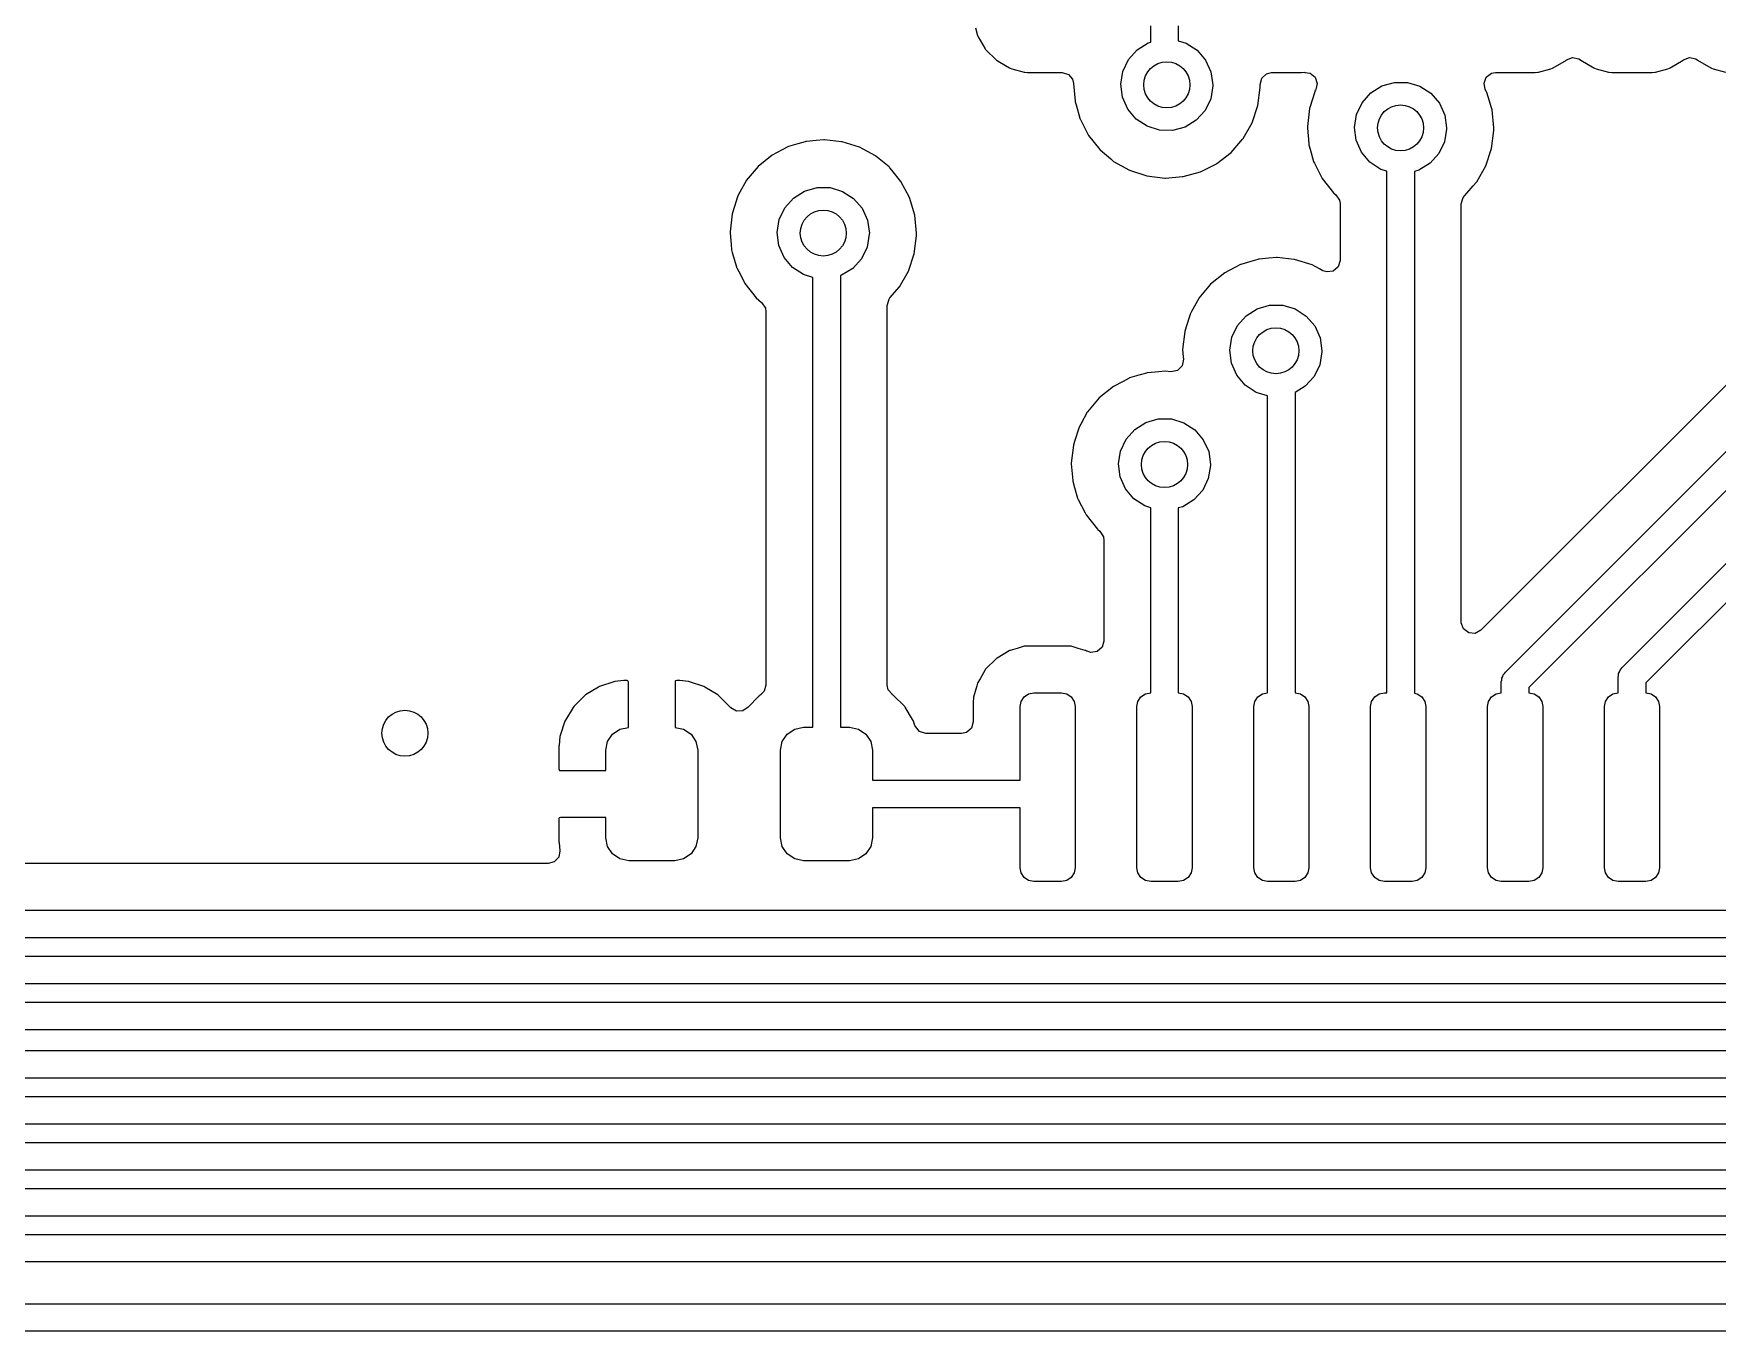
# Model space of a CAD drawing. Extents: x 14 to 417, y -165 to -100.
# Drawn here: x 185.2 to 203.49, y -162.71 to -148.61 of the extents above; entities that cross this region are included whole.
import ezdxf

# ---------------------------------------------------------------- set-up
doc = ezdxf.new("R2010")
doc.units = 0
doc.layers.add('BLACK', color=7, linetype='CONTINUOUS')

msp = doc.modelspace()

# ---------------------------------------------------------------- linework, layer by layer
at = {"layer": 'BLACK', "linetype": 'CONTINUOUS'}
for p, q in [((195.429, -148.543), (195.454, -148.627)), ((197.335, -148.698), (197.335, -148.521)), ((197.635, -148.521), (197.635, -148.684)), ((195.454, -148.627), (195.456, -148.635)), ((195.456, -148.635), (195.46, -148.641)), ((195.46, -148.641), (195.537, -148.771)), ((197.186, -148.782), (197.306, -148.706)), ((197.306, -148.706), (197.335, -148.698)), ((197.635, -148.684), (197.72, -148.709)), ((197.72, -148.709), (197.839, -148.786)), ((195.537, -148.771), (195.537, -148.771)), ((195.537, -148.771), (195.541, -148.778)), ((195.541, -148.778), (195.658, -148.895)), ((195.658, -148.895), (195.665, -148.899)), ((195.665, -148.899), (195.665, -148.899)), ((195.665, -148.899), (195.695, -148.917)), ((195.695, -148.917), (195.801, -148.98)), ((197.032, -149.017), (197.092, -148.888)), ((197.092, -148.888), (197.186, -148.782)), ((197.839, -148.786), (197.932, -148.894)), ((197.932, -148.894), (197.99, -149.023)), ((201.709, -148.98), (201.852, -148.895)), ((201.852, -148.895), (201.854, -148.893)), ((201.854, -148.893), (201.919, -148.867)), ((201.919, -148.867), (201.988, -148.881)), ((201.988, -148.881), (202.004, -148.892)), ((202.004, -148.892), (202.008, -148.895)), ((202.008, -148.895), (202.151, -148.98)), ((202.979, -148.98), (203.122, -148.895)), ((203.122, -148.895), (203.124, -148.893)), ((203.124, -148.893), (203.189, -148.867)), ((203.189, -148.867), (203.258, -148.881)), ((203.258, -148.881), (203.274, -148.892)), ((203.274, -148.892), (203.278, -148.895)), ((203.278, -148.895), (203.421, -148.98)), ((195.801, -148.98), (195.809, -148.982)), ((195.809, -148.982), (195.809, -148.982)), ((195.809, -148.982), (195.827, -148.988)), ((195.827, -148.988), (195.961, -149.027)), ((195.961, -149.027), (195.968, -149.027)), ((195.968, -149.027), (195.968, -149.027)), ((195.968, -149.027), (195.996, -149.029)), ((195.996, -149.029), (195.996, -149.029)), ((195.996, -149.029), (195.998, -149.029)), ((195.998, -149.029), (196.372, -149.029)), ((196.372, -149.029), (196.44, -149.05)), ((196.44, -149.05), (196.486, -149.103)), ((196.486, -149.103), (196.496, -149.149)), ((197.01, -149.157), (197.032, -149.017)), ((197.99, -149.023), (198.01, -149.163)), ((198.524, -149.161), (198.541, -149.092)), ((198.541, -149.092), (198.592, -149.043)), ((198.592, -149.043), (198.649, -149.029)), ((198.649, -149.029), (198.972, -149.029)), ((198.972, -149.029), (198.974, -149.029)), ((198.974, -149.029), (199.009, -149.027)), ((198.974, -149.029), (198.974, -149.029)), ((199.009, -149.027), (199.009, -149.029)), ((199.009, -149.029), (199.067, -149.036)), ((199.067, -149.036), (199.123, -149.08)), ((199.123, -149.08), (199.145, -149.147)), ((200.957, -149.145), (200.982, -149.079)), ((200.982, -149.079), (201.04, -149.037)), ((201.04, -149.037), (201.082, -149.029)), ((201.082, -149.029), (201.512, -149.029)), ((201.512, -149.029), (201.514, -149.029)), ((201.514, -149.029), (201.542, -149.027)), ((201.514, -149.029), (201.514, -149.029)), ((201.542, -149.027), (201.542, -149.027)), ((201.542, -149.027), (201.549, -149.027)), ((201.549, -149.027), (201.683, -148.988)), ((201.683, -148.988), (201.701, -148.982)), ((201.701, -148.982), (201.709, -148.98)), ((201.701, -148.982), (201.701, -148.982)), ((202.151, -148.98), (202.159, -148.982)), ((202.159, -148.982), (202.159, -148.982)), ((202.159, -148.982), (202.177, -148.988)), ((202.177, -148.988), (202.311, -149.027)), ((202.311, -149.027), (202.318, -149.027)), ((202.318, -149.027), (202.318, -149.027)), ((202.318, -149.027), (202.346, -149.029)), ((202.346, -149.029), (202.346, -149.029)), ((202.346, -149.029), (202.348, -149.029)), ((202.348, -149.029), (202.782, -149.029)), ((202.782, -149.029), (202.784, -149.029)), ((202.784, -149.029), (202.812, -149.027)), ((202.784, -149.029), (202.784, -149.029)), ((202.812, -149.027), (202.812, -149.027)), ((202.812, -149.027), (202.819, -149.027)), ((202.819, -149.027), (202.953, -148.988)), ((202.953, -148.988), (202.971, -148.982)), ((202.971, -148.982), (202.979, -148.98)), ((202.971, -148.982), (202.971, -148.982)), ((203.421, -148.98), (203.429, -148.982)), ((203.429, -148.982), (203.429, -148.982)), ((203.429, -148.982), (203.447, -148.988)), ((203.447, -148.988), (203.581, -149.027)), ((196.496, -149.149), (196.497, -149.149)), ((196.497, -149.149), (196.513, -149.34)), ((197.029, -149.297), (197.01, -149.157)), ((197.086, -149.427), (197.029, -149.297)), ((198.01, -149.175), (197.987, -149.315)), ((198.01, -149.163), (198.01, -149.175)), ((198.499, -149.387), (198.523, -149.191)), ((198.523, -149.191), (198.524, -149.163)), ((198.524, -149.163), (198.524, -149.161)), ((199.117, -149.238), (199.063, -149.409)), ((199.119, -149.232), (199.117, -149.238)), ((199.117, -149.238), (199.117, -149.238)), ((199.125, -149.22), (199.119, -149.232)), ((199.13, -149.213), (199.125, -149.22)), ((199.145, -149.147), (199.13, -149.213)), ((199.632, -149.357), (199.726, -149.251)), ((199.726, -149.251), (199.846, -149.175)), ((199.846, -149.175), (199.983, -149.136)), ((199.983, -149.136), (200.124, -149.137)), ((200.124, -149.137), (200.26, -149.178)), ((200.26, -149.178), (200.379, -149.255)), ((200.379, -149.255), (200.472, -149.362)), ((200.971, -149.215), (200.957, -149.145)), ((200.984, -149.24), (200.971, -149.215)), ((200.987, -149.245), (200.984, -149.24)), ((200.984, -149.24), (200.984, -149.24)), ((201.016, -149.34), (200.987, -149.245)), ((196.513, -149.34), (196.514, -149.346)), ((196.514, -149.346), (196.524, -149.381)), ((196.524, -149.381), (196.565, -149.526)), ((197.177, -149.536), (197.086, -149.427)), ((197.925, -149.442), (197.83, -149.548)), ((197.987, -149.315), (197.925, -149.442)), ((198.436, -149.575), (198.499, -149.387)), ((199.059, -149.421), (199.037, -149.617)), ((199.063, -149.409), (199.059, -149.421)), ((199.55, -149.625), (199.572, -149.485)), ((199.572, -149.485), (199.632, -149.357)), ((200.472, -149.362), (200.53, -149.491)), ((201.035, -149.403), (201.016, -149.34)), ((201.044, -149.435), (201.035, -149.403)), ((201.064, -149.631), (201.044, -149.435)), ((196.565, -149.526), (196.568, -149.536)), ((196.568, -149.536), (196.571, -149.541)), ((196.571, -149.541), (196.634, -149.663)), ((196.634, -149.663), (196.659, -149.712)), ((197.295, -149.614), (197.177, -149.536)), ((197.43, -149.656), (197.295, -149.614)), ((197.572, -149.659), (197.43, -149.656)), ((197.709, -149.622), (197.572, -149.659)), ((197.83, -149.548), (197.709, -149.622)), ((198.338, -149.747), (198.436, -149.575)), ((199.037, -149.617), (199.039, -149.635)), ((199.039, -149.635), (199.053, -149.802)), ((199.569, -149.766), (199.55, -149.625)), ((200.55, -149.644), (200.527, -149.783)), ((200.53, -149.491), (200.55, -149.631)), ((200.55, -149.631), (200.55, -149.644)), ((201.039, -149.856), (201.063, -149.66)), ((201.063, -149.66), (201.064, -149.631)), ((193.392, -149.838), (193.328, -149.871)), ((193.397, -149.835), (193.392, -149.838)), ((193.392, -149.838), (193.392, -149.838)), ((193.499, -149.805), (193.397, -149.835)), ((193.581, -149.781), (193.499, -149.805)), ((193.587, -149.779), (193.581, -149.781)), ((193.581, -149.781), (193.581, -149.781)), ((193.593, -149.778), (193.587, -149.779)), ((193.701, -149.769), (193.593, -149.778)), ((193.593, -149.778), (193.593, -149.778)), ((193.784, -149.761), (193.701, -149.769)), ((193.79, -149.762), (193.784, -149.761)), ((193.974, -149.781), (193.79, -149.762)), ((193.79, -149.762), (193.79, -149.762)), ((193.98, -149.782), (193.974, -149.781)), ((193.974, -149.781), (193.974, -149.781)), ((194.169, -149.84), (193.98, -149.782)), ((194.343, -149.934), (194.169, -149.84)), ((196.659, -149.712), (196.781, -149.867)), ((198.209, -149.897), (198.315, -149.774)), ((198.315, -149.774), (198.334, -149.752)), ((198.334, -149.752), (198.338, -149.747)), ((198.334, -149.752), (198.334, -149.752)), ((199.053, -149.802), (199.054, -149.814)), ((199.054, -149.814), (199.067, -149.861)), ((199.626, -149.896), (199.569, -149.766)), ((200.527, -149.783), (200.465, -149.911)), ((193.222, -149.926), (193.068, -150.05)), ((193.328, -149.871), (193.222, -149.926)), ((194.348, -149.938), (194.343, -149.934)), ((194.491, -150.056), (194.348, -149.938)), ((194.348, -149.938), (194.348, -149.938)), ((196.781, -149.867), (196.786, -149.871)), ((196.786, -149.871), (196.786, -149.871)), ((196.786, -149.871), (196.902, -149.969)), ((196.902, -149.969), (196.932, -149.995)), ((196.932, -149.995), (197.105, -150.092)), ((197.882, -150.105), (198.048, -150.021)), ((198.048, -150.021), (198.053, -150.019)), ((198.048, -150.021), (198.048, -150.021)), ((198.053, -150.019), (198.209, -149.897)), ((199.067, -149.861), (199.105, -149.995)), ((199.105, -149.995), (199.108, -150.004)), ((199.108, -150.004), (199.113, -150.015)), ((199.113, -150.015), (199.188, -150.16)), ((199.717, -150.004), (199.626, -149.896)), ((199.835, -150.083), (199.717, -150.004)), ((200.37, -150.016), (200.249, -150.09)), ((200.465, -149.911), (200.37, -150.016)), ((200.976, -150.044), (201.039, -149.856)), ((192.937, -150.207), (192.87, -150.331)), ((192.94, -150.202), (192.937, -150.207)), ((192.937, -150.207), (192.937, -150.207)), ((193.068, -150.05), (192.94, -150.202)), ((194.496, -150.06), (194.491, -150.056)), ((194.5, -150.065), (194.496, -150.06)), ((194.521, -150.092), (194.5, -150.065)), ((194.5, -150.065), (194.5, -150.065)), ((194.621, -150.214), (194.521, -150.092)), ((194.714, -150.388), (194.621, -150.214)), ((197.105, -150.092), (197.293, -150.153)), ((197.293, -150.153), (197.489, -150.176)), ((197.489, -150.176), (197.495, -150.176)), ((197.495, -150.176), (197.68, -150.161)), ((197.495, -150.176), (197.495, -150.176)), ((197.68, -150.161), (197.68, -150.161)), ((197.68, -150.161), (197.686, -150.161)), ((197.686, -150.161), (197.877, -150.108)), ((197.877, -150.108), (197.882, -150.105)), ((197.882, -150.105), (197.882, -150.105)), ((199.188, -150.16), (199.199, -150.18)), ((199.199, -150.18), (199.321, -150.335)), ((199.9, -150.103), (199.835, -150.083)), ((199.9, -155.771), (199.9, -150.103)), ((200.249, -150.09), (200.2, -150.104)), ((200.2, -150.104), (200.2, -155.776)), ((200.874, -150.22), (200.878, -150.216)), ((200.878, -150.216), (200.976, -150.044)), ((192.843, -150.381), (192.792, -150.542)), ((192.845, -150.375), (192.843, -150.381)), ((192.843, -150.381), (192.843, -150.381)), ((192.87, -150.331), (192.845, -150.375)), ((193.359, -150.5), (193.453, -150.394)), ((193.453, -150.394), (193.572, -150.318)), ((193.572, -150.318), (193.709, -150.279)), ((193.709, -150.279), (193.851, -150.28)), ((193.851, -150.28), (193.986, -150.321)), ((193.986, -150.321), (194.105, -150.398)), ((194.105, -150.398), (194.198, -150.505)), ((194.771, -150.578), (194.714, -150.388)), ((199.321, -150.335), (199.326, -150.339)), ((199.326, -150.339), (199.326, -150.339)), ((199.326, -150.339), (199.348, -150.358)), ((199.348, -150.358), (199.386, -150.417)), ((200.709, -150.457), (200.729, -150.389)), ((200.729, -150.389), (200.747, -150.367)), ((200.747, -150.367), (200.749, -150.365)), ((200.749, -150.365), (200.839, -150.261)), ((200.839, -150.261), (200.874, -150.22)), ((200.874, -150.22), (200.874, -150.22)), ((192.785, -150.564), (192.763, -150.76)), ((192.792, -150.542), (192.785, -150.564)), ((193.298, -150.628), (193.359, -150.5)), ((194.198, -150.505), (194.257, -150.634)), ((194.79, -150.774), (194.771, -150.578)), ((199.386, -150.417), (199.392, -150.454)), ((199.392, -150.454), (199.392, -151.072)), ((200.709, -155.002), (200.709, -150.457)), ((192.763, -150.76), (192.764, -150.771)), ((193.277, -150.768), (193.298, -150.628)), ((194.257, -150.634), (194.277, -150.774)), ((192.764, -150.771), (192.775, -150.897)), ((192.775, -150.897), (192.78, -150.957)), ((193.295, -150.909), (193.277, -150.768)), ((193.352, -151.039), (193.295, -150.909)), ((194.253, -150.926), (194.191, -151.054)), ((194.276, -150.787), (194.253, -150.926)), ((194.277, -150.774), (194.276, -150.787)), ((194.765, -150.999), (194.79, -150.803)), ((194.79, -150.803), (194.79, -150.774)), ((192.78, -150.957), (192.788, -150.985)), ((192.788, -150.985), (192.832, -151.14)), ((193.443, -151.147), (193.352, -151.039)), ((194.191, -151.054), (194.096, -151.159)), ((194.702, -151.187), (194.765, -150.999)), ((198.31, -151.117), (198.241, -151.153)), ((198.316, -151.114), (198.31, -151.117)), ((198.31, -151.117), (198.31, -151.117)), ((198.424, -151.082), (198.316, -151.114)), ((198.5, -151.06), (198.424, -151.082)), ((198.505, -151.058), (198.5, -151.06)), ((198.5, -151.06), (198.5, -151.06)), ((198.512, -151.057), (198.505, -151.058)), ((198.62, -151.047), (198.512, -151.057)), ((198.512, -151.057), (198.512, -151.057)), ((198.702, -151.04), (198.62, -151.047)), ((198.709, -151.041), (198.702, -151.04)), ((198.893, -151.06), (198.709, -151.041)), ((198.709, -151.041), (198.709, -151.041)), ((198.899, -151.061), (198.893, -151.06)), ((198.893, -151.06), (198.893, -151.06)), ((199.088, -151.119), (198.899, -151.061)), ((199.168, -151.162), (199.088, -151.119)), ((199.392, -151.072), (199.372, -151.14)), ((192.832, -151.14), (192.834, -151.147)), ((192.834, -151.147), (192.837, -151.153)), ((192.837, -151.153), (192.879, -151.233)), ((192.879, -151.233), (192.925, -151.323)), ((193.561, -151.226), (193.443, -151.147)), ((193.662, -151.257), (193.561, -151.226)), ((193.662, -156.145), (193.662, -151.257)), ((193.975, -151.233), (193.962, -151.237)), ((193.962, -151.237), (193.962, -156.145)), ((194.096, -151.159), (193.975, -151.233)), ((194.605, -151.359), (194.702, -151.187)), ((198.14, -151.205), (197.986, -151.329)), ((198.241, -151.153), (198.14, -151.205)), ((199.206, -151.183), (199.168, -151.162)), ((199.248, -151.197), (199.206, -151.183)), ((199.318, -151.187), (199.248, -151.197)), ((199.372, -151.14), (199.318, -151.187)), ((192.925, -151.323), (193.048, -151.478)), ((193.048, -151.478), (193.105, -151.528)), ((194.471, -151.561), (194.491, -151.492)), ((194.491, -151.492), (194.501, -151.478)), ((194.501, -151.478), (194.605, -151.359)), ((197.856, -151.486), (197.779, -151.627)), ((197.859, -151.481), (197.856, -151.486)), ((197.856, -151.486), (197.856, -151.486)), ((197.986, -151.329), (197.859, -151.481)), ((193.105, -151.528), (193.109, -151.531)), ((193.109, -151.531), (193.148, -151.59)), ((193.148, -151.59), (193.154, -151.627)), ((193.154, -151.627), (193.154, -155.686)), ((194.471, -155.686), (194.471, -151.561)), ((197.762, -151.66), (197.72, -151.792)), ((197.764, -151.654), (197.762, -151.66)), ((197.762, -151.66), (197.762, -151.66)), ((197.779, -151.627), (197.764, -151.654)), ((198.277, -151.779), (198.371, -151.673)), ((198.371, -151.673), (198.491, -151.597)), ((198.491, -151.597), (198.627, -151.558)), ((198.627, -151.558), (198.769, -151.559)), ((198.769, -151.559), (198.905, -151.599)), ((198.905, -151.599), (199.024, -151.677)), ((199.024, -151.677), (199.117, -151.784)), ((197.704, -151.843), (197.682, -152.039)), ((197.72, -151.792), (197.704, -151.843)), ((198.217, -151.907), (198.277, -151.779)), ((199.117, -151.784), (199.175, -151.913)), ((197.682, -152.039), (197.689, -152.118)), ((198.195, -152.047), (198.217, -151.907)), ((198.214, -152.188), (198.195, -152.047)), ((199.175, -151.913), (199.195, -152.053)), ((204.046, -151.969), (200.924, -155.091)), ((197.677, -152.216), (197.627, -152.266)), ((197.691, -152.146), (197.677, -152.216)), ((197.689, -152.118), (197.691, -152.146)), ((198.271, -152.318), (198.214, -152.188)), ((199.172, -152.205), (199.11, -152.333)), ((199.195, -152.066), (199.172, -152.205)), ((199.195, -152.053), (199.195, -152.066)), ((197.036, -152.386), (196.93, -152.441)), ((197.1, -152.352), (197.036, -152.386)), ((197.105, -152.349), (197.1, -152.352)), ((197.1, -152.352), (197.1, -152.352)), ((197.204, -152.32), (197.105, -152.349)), ((197.289, -152.295), (197.204, -152.32)), ((197.295, -152.294), (197.289, -152.295)), ((197.289, -152.295), (197.289, -152.295)), ((197.301, -152.293), (197.295, -152.294)), ((197.423, -152.282), (197.301, -152.293)), ((197.301, -152.293), (197.301, -152.293)), ((197.492, -152.276), (197.423, -152.282)), ((197.552, -152.282), (197.492, -152.276)), ((197.627, -152.266), (197.552, -152.282)), ((198.362, -152.426), (198.271, -152.318)), ((199.11, -152.333), (199.015, -152.438)), ((201.189, -155.545), (204.432, -152.302)), ((196.776, -152.565), (196.649, -152.716)), ((196.93, -152.441), (196.776, -152.565)), ((198.48, -152.505), (198.362, -152.426)), ((198.605, -152.544), (198.48, -152.505)), ((198.605, -155.771), (198.605, -152.544)), ((199.015, -152.438), (198.905, -152.505)), ((198.905, -152.505), (198.905, -155.771)), ((204.6, -152.558), (201.445, -155.713)), ((196.646, -152.722), (196.575, -152.85)), ((196.649, -152.716), (196.646, -152.722)), ((196.646, -152.722), (196.646, -152.722)), ((196.552, -152.896), (196.506, -153.041)), ((196.554, -152.89), (196.552, -152.896)), ((196.552, -152.896), (196.552, -152.896)), ((196.575, -152.85), (196.554, -152.89)), ((197.067, -153.014), (197.161, -152.908)), ((197.161, -152.908), (197.281, -152.833)), ((197.281, -152.833), (197.417, -152.794)), ((197.417, -152.794), (197.559, -152.794)), ((197.559, -152.794), (197.695, -152.835)), ((197.695, -152.835), (197.814, -152.912)), ((197.814, -152.912), (197.906, -153.02)), ((202.459, -155.494), (205.152, -152.802)), ((196.494, -153.078), (196.472, -153.275)), ((196.506, -153.041), (196.494, -153.078)), ((196.985, -153.283), (197.007, -153.143)), ((197.007, -153.143), (197.067, -153.014)), ((197.906, -153.02), (197.965, -153.149)), ((205.32, -153.058), (202.715, -155.663)), ((196.472, -153.275), (196.472, -153.281)), ((196.472, -153.281), (196.488, -153.463)), ((197.003, -153.423), (196.985, -153.283)), ((197.985, -153.301), (197.961, -153.441)), ((197.965, -153.149), (197.985, -153.289)), ((197.985, -153.289), (197.985, -153.301)), ((196.488, -153.463), (196.488, -153.472)), ((196.488, -153.472), (196.508, -153.541)), ((197.061, -153.553), (197.003, -153.423)), ((197.961, -153.441), (197.9, -153.569)), ((196.508, -153.541), (196.541, -153.655)), ((196.541, -153.655), (196.543, -153.662)), ((196.543, -153.662), (196.547, -153.67)), ((196.547, -153.67), (196.621, -153.815)), ((197.152, -153.662), (197.061, -153.553)), ((197.27, -153.74), (197.152, -153.662)), ((197.804, -153.674), (197.684, -153.748)), ((197.9, -153.569), (197.804, -153.674)), ((196.621, -153.815), (196.633, -153.838)), ((196.633, -153.838), (196.756, -153.993)), ((197.335, -153.761), (197.27, -153.74)), ((197.335, -155.771), (197.335, -153.761)), ((197.684, -153.748), (197.635, -153.761)), ((197.635, -153.761), (197.635, -155.771)), ((196.756, -153.993), (196.761, -153.997)), ((196.761, -153.997), (196.761, -153.997)), ((196.761, -153.997), (196.782, -154.015)), ((196.782, -154.015), (196.821, -154.075)), ((196.821, -154.075), (196.826, -154.111)), ((196.826, -154.111), (196.826, -155.208)), ((200.709, -155.011), (200.709, -155.002)), ((200.734, -155.077), (200.709, -155.011)), ((200.791, -155.12), (200.734, -155.077)), ((200.862, -155.125), (200.791, -155.12)), ((200.924, -155.091), (200.862, -155.125)), ((195.795, -155.316), (195.665, -155.393)), ((195.801, -155.312), (195.795, -155.316)), ((195.795, -155.316), (195.795, -155.316)), ((195.809, -155.31), (195.801, -155.312)), ((195.882, -155.289), (195.809, -155.31)), ((195.809, -155.31), (195.809, -155.31)), ((195.961, -155.265), (195.882, -155.289)), ((195.968, -155.265), (195.961, -155.265)), ((195.996, -155.263), (195.968, -155.265)), ((195.968, -155.265), (195.968, -155.265)), ((195.998, -155.262), (195.996, -155.263)), ((195.996, -155.263), (195.996, -155.263)), ((196.432, -155.262), (195.998, -155.262)), ((196.434, -155.263), (196.432, -155.262)), ((196.462, -155.265), (196.434, -155.263)), ((196.434, -155.263), (196.434, -155.263)), ((196.469, -155.265), (196.462, -155.265)), ((196.462, -155.265), (196.462, -155.265)), ((196.548, -155.289), (196.469, -155.265)), ((196.621, -155.31), (196.548, -155.289)), ((196.629, -155.312), (196.621, -155.31)), ((196.621, -155.31), (196.621, -155.31)), ((196.636, -155.316), (196.629, -155.312)), ((196.638, -155.317), (196.636, -155.316)), ((196.643, -155.319), (196.638, -155.317)), ((196.683, -155.333), (196.643, -155.319)), ((196.643, -155.319), (196.643, -155.319)), ((196.753, -155.323), (196.683, -155.333)), ((196.806, -155.276), (196.753, -155.323)), ((196.826, -155.208), (196.806, -155.276)), ((195.537, -155.521), (195.48, -155.617)), ((195.541, -155.514), (195.537, -155.521)), ((195.537, -155.521), (195.537, -155.521)), ((195.658, -155.397), (195.541, -155.514)), ((195.665, -155.393), (195.658, -155.397)), ((195.665, -155.393), (195.665, -155.393)), ((202.435, -155.525), (202.449, -155.511)), ((202.449, -155.511), (202.459, -155.494)), ((191.345, -155.702), (191.332, -155.708)), ((191.5, -155.651), (191.345, -155.702)), ((191.513, -155.648), (191.5, -155.651)), ((191.609, -155.638), (191.513, -155.648)), ((191.615, -155.637), (191.609, -155.638)), ((191.645, -155.637), (191.615, -155.637)), ((191.652, -155.639), (191.645, -155.637)), ((191.654, -155.64), (191.652, -155.639)), ((191.658, -155.656), (191.654, -155.64)), ((191.658, -156.146), (191.658, -155.656)), ((192.168, -155.643), (192.166, -155.651)), ((192.166, -155.651), (192.166, -156.146)), ((192.169, -155.642), (192.168, -155.643)), ((192.184, -155.637), (192.169, -155.642)), ((192.209, -155.637), (192.184, -155.637)), ((192.216, -155.638), (192.209, -155.637)), ((192.31, -155.647), (192.216, -155.638)), ((192.323, -155.65), (192.31, -155.647)), ((192.478, -155.701), (192.323, -155.65)), ((192.491, -155.708), (192.478, -155.701)), ((193.154, -155.686), (193.134, -155.754)), ((194.483, -155.74), (194.471, -155.686)), ((195.445, -155.695), (195.409, -155.817)), ((195.454, -155.665), (195.445, -155.695)), ((195.456, -155.657), (195.454, -155.665)), ((195.454, -155.665), (195.454, -155.665)), ((195.48, -155.617), (195.456, -155.657)), ((201.145, -155.651), (201.15, -155.632)), ((201.145, -155.771), (201.145, -155.651)), ((201.15, -155.612), (201.16, -155.595)), ((201.15, -155.632), (201.15, -155.612)), ((201.16, -155.595), (201.165, -155.576)), ((201.165, -155.576), (201.179, -155.562)), ((201.179, -155.562), (201.189, -155.545)), ((202.415, -155.6), (202.42, -155.581)), ((202.415, -155.771), (202.415, -155.6)), ((202.42, -155.562), (202.43, -155.544)), ((202.42, -155.581), (202.42, -155.562)), ((202.43, -155.544), (202.435, -155.525)), ((202.715, -155.663), (202.715, -155.771)), ((191.183, -155.802), (191.068, -155.917)), ((191.194, -155.793), (191.183, -155.802)), ((191.332, -155.708), (191.194, -155.793)), ((192.629, -155.793), (192.491, -155.708)), ((192.64, -155.802), (192.629, -155.793)), ((192.755, -155.916), (192.64, -155.802)), ((193.074, -155.811), (192.963, -155.922)), ((193.083, -155.802), (193.074, -155.811)), ((193.088, -155.797), (193.083, -155.802)), ((193.094, -155.793), (193.088, -155.797)), ((193.1, -155.789), (193.094, -155.793)), ((193.134, -155.754), (193.099, -155.788)), ((193.099, -155.788), (193.1, -155.789)), ((194.525, -155.786), (194.483, -155.74)), ((194.524, -155.788), (194.525, -155.786)), ((194.529, -155.792), (194.524, -155.788)), ((194.536, -155.796), (194.529, -155.792)), ((194.661, -155.921), (194.536, -155.796)), ((195.408, -155.841), (195.406, -155.854)), ((195.406, -155.854), (195.406, -156.086)), ((195.409, -155.824), (195.408, -155.841)), ((195.409, -155.817), (195.409, -155.824)), ((195.409, -155.824), (195.409, -155.824)), ((195.915, -155.921), (195.926, -155.864)), ((195.926, -155.864), (195.959, -155.815)), ((195.959, -155.815), (196.008, -155.782)), ((196.008, -155.782), (196.065, -155.771)), ((196.065, -155.771), (196.365, -155.771)), ((196.365, -155.771), (196.422, -155.782)), ((196.422, -155.782), (196.471, -155.815)), ((196.471, -155.815), (196.504, -155.864)), ((196.504, -155.864), (196.515, -155.921)), ((197.185, -155.921), (197.196, -155.864)), ((197.196, -155.864), (197.229, -155.815)), ((197.229, -155.815), (197.278, -155.782)), ((197.278, -155.782), (197.335, -155.771)), ((197.635, -155.771), (197.692, -155.782)), ((197.692, -155.782), (197.741, -155.815)), ((197.741, -155.815), (197.774, -155.864)), ((197.774, -155.864), (197.785, -155.921)), ((198.455, -155.921), (198.466, -155.864)), ((198.466, -155.864), (198.499, -155.815)), ((198.499, -155.815), (198.548, -155.782)), ((198.548, -155.782), (198.605, -155.771)), ((198.905, -155.771), (198.962, -155.782)), ((198.962, -155.782), (199.011, -155.815)), ((199.011, -155.815), (199.044, -155.864)), ((199.044, -155.864), (199.055, -155.921)), ((199.725, -155.921), (199.736, -155.864)), ((199.736, -155.864), (199.769, -155.815)), ((199.769, -155.815), (199.818, -155.782)), ((199.818, -155.782), (199.875, -155.771)), ((199.875, -155.771), (199.9, -155.771)), ((200.2, -155.776), (200.232, -155.782)), ((200.232, -155.782), (200.281, -155.815)), ((200.281, -155.815), (200.314, -155.864)), ((200.314, -155.864), (200.325, -155.921)), ((200.995, -155.921), (201.006, -155.864)), ((201.006, -155.864), (201.039, -155.815)), ((201.039, -155.815), (201.088, -155.782)), ((201.088, -155.782), (201.145, -155.771)), ((201.445, -155.713), (201.445, -155.771)), ((201.445, -155.771), (201.502, -155.782)), ((201.502, -155.782), (201.551, -155.815)), ((201.551, -155.815), (201.584, -155.864)), ((201.584, -155.864), (201.595, -155.921)), ((202.265, -155.921), (202.276, -155.864)), ((202.276, -155.864), (202.309, -155.815)), ((202.309, -155.815), (202.358, -155.782)), ((202.358, -155.782), (202.415, -155.771)), ((202.715, -155.771), (202.772, -155.782)), ((202.772, -155.782), (202.821, -155.815)), ((202.821, -155.815), (202.854, -155.864)), ((202.854, -155.864), (202.865, -155.921)), ((190.974, -156.067), (190.968, -156.08)), ((191.059, -155.929), (190.974, -156.067)), ((191.068, -155.917), (191.059, -155.929)), ((192.763, -155.926), (192.755, -155.916)), ((192.771, -155.935), (192.763, -155.926)), ((192.832, -155.97), (192.771, -155.935)), ((192.903, -155.967), (192.832, -155.97)), ((192.96, -155.927), (192.903, -155.967)), ((192.963, -155.922), (192.96, -155.927)), ((194.665, -155.927), (194.661, -155.921)), ((194.747, -156.06), (194.665, -155.927)), ((194.754, -156.071), (194.747, -156.06)), ((194.756, -156.078), (194.754, -156.071)), ((195.915, -156.72), (195.915, -155.921)), ((196.515, -155.921), (196.515, -157.671)), ((197.185, -157.671), (197.185, -155.921)), ((197.785, -155.921), (197.785, -157.671)), ((198.455, -157.671), (198.455, -155.921)), ((199.055, -155.921), (199.055, -157.671)), ((199.725, -157.671), (199.725, -155.921)), ((200.325, -155.921), (200.325, -157.671)), ((200.995, -157.671), (200.995, -155.921)), ((201.595, -155.921), (201.595, -157.671)), ((202.265, -157.671), (202.265, -155.921)), ((202.865, -155.921), (202.865, -157.671)), ((190.914, -156.247), (190.905, -156.342)), ((190.917, -156.234), (190.914, -156.247)), ((190.968, -156.08), (190.917, -156.234)), ((191.431, -156.3), (191.485, -156.219)), ((191.485, -156.219), (191.567, -156.164)), ((191.567, -156.164), (191.658, -156.146)), ((192.166, -156.146), (192.258, -156.164)), ((192.258, -156.164), (192.339, -156.219)), ((192.339, -156.219), (192.393, -156.3)), ((193.331, -156.3), (193.385, -156.219)), ((193.385, -156.219), (193.467, -156.164)), ((193.467, -156.164), (193.562, -156.145)), ((193.562, -156.145), (193.662, -156.145)), ((193.962, -156.145), (194.062, -156.145)), ((194.062, -156.145), (194.158, -156.164)), ((194.158, -156.164), (194.239, -156.219)), ((194.239, -156.219), (194.293, -156.3)), ((194.772, -156.126), (194.756, -156.078)), ((194.756, -156.078), (194.756, -156.078)), ((194.777, -156.138), (194.772, -156.126)), ((194.823, -156.192), (194.777, -156.138)), ((194.891, -156.212), (194.823, -156.192)), ((195.28, -156.212), (194.891, -156.212)), ((195.333, -156.201), (195.28, -156.212)), ((195.386, -156.154), (195.333, -156.201)), ((195.406, -156.086), (195.386, -156.154)), ((190.905, -156.342), (190.904, -156.348)), ((190.904, -156.348), (190.904, -156.598)), ((191.412, -156.395), (191.431, -156.3)), ((191.412, -156.616), (191.412, -156.395)), ((192.393, -156.3), (192.412, -156.395)), ((192.412, -156.395), (192.412, -157.345)), ((193.312, -156.395), (193.331, -156.3)), ((193.312, -157.345), (193.312, -156.395)), ((194.293, -156.3), (194.312, -156.395)), ((194.312, -156.395), (194.312, -156.72)), ((190.904, -156.598), (190.909, -156.614)), ((190.909, -156.614), (190.91, -156.615)), ((190.91, -156.615), (190.918, -156.616)), ((190.918, -156.616), (191.412, -156.616)), ((194.312, -156.72), (195.915, -156.72)), ((190.906, -157.13), (190.904, -157.138)), ((190.904, -157.138), (190.904, -157.392)), ((190.907, -157.129), (190.906, -157.13)), ((190.922, -157.124), (190.907, -157.129)), ((191.412, -157.124), (190.922, -157.124)), ((191.412, -157.345), (191.412, -157.124)), ((195.915, -157.02), (194.312, -157.02)), ((194.312, -157.02), (194.312, -157.345)), ((195.915, -157.671), (195.915, -157.02)), ((191.431, -157.441), (191.412, -157.345)), ((192.412, -157.345), (192.393, -157.441)), ((193.331, -157.441), (193.312, -157.345)), ((194.312, -157.345), (194.293, -157.441)), ((190.914, -157.487), (190.901, -157.557)), ((190.904, -157.392), (190.905, -157.399)), ((190.905, -157.399), (190.914, -157.487)), ((191.485, -157.522), (191.431, -157.441)), ((191.567, -157.576), (191.485, -157.522)), ((192.339, -157.522), (192.258, -157.576)), ((192.393, -157.441), (192.339, -157.522)), ((193.385, -157.522), (193.331, -157.441)), ((193.467, -157.576), (193.385, -157.522)), ((194.239, -157.522), (194.158, -157.576)), ((194.293, -157.441), (194.239, -157.522)), ((190.788, -157.626), (177.388, -157.626)), ((190.852, -157.608), (190.788, -157.626)), ((190.901, -157.557), (190.852, -157.608)), ((191.662, -157.595), (191.567, -157.576)), ((192.162, -157.595), (191.662, -157.595)), ((192.258, -157.576), (192.162, -157.595)), ((193.562, -157.595), (193.467, -157.576)), ((194.062, -157.595), (193.562, -157.595)), ((194.158, -157.576), (194.062, -157.595)), ((195.926, -157.728), (195.915, -157.671)), ((196.515, -157.671), (196.504, -157.728)), ((197.196, -157.728), (197.185, -157.671)), ((197.785, -157.671), (197.774, -157.728)), ((198.466, -157.728), (198.455, -157.671)), ((199.055, -157.671), (199.044, -157.728)), ((199.736, -157.728), (199.725, -157.671)), ((200.325, -157.671), (200.314, -157.728)), ((201.006, -157.728), (200.995, -157.671)), ((201.595, -157.671), (201.584, -157.728)), ((202.276, -157.728), (202.265, -157.671)), ((202.865, -157.671), (202.854, -157.728)), ((195.959, -157.777), (195.926, -157.728)), ((196.008, -157.81), (195.959, -157.777)), ((196.065, -157.821), (196.008, -157.81)), ((196.365, -157.821), (196.065, -157.821)), ((196.422, -157.81), (196.365, -157.821)), ((196.471, -157.777), (196.422, -157.81)), ((196.504, -157.728), (196.471, -157.777)), ((197.229, -157.777), (197.196, -157.728)), ((197.278, -157.81), (197.229, -157.777)), ((197.335, -157.821), (197.278, -157.81)), ((197.635, -157.821), (197.335, -157.821)), ((197.692, -157.81), (197.635, -157.821)), ((197.741, -157.777), (197.692, -157.81)), ((197.774, -157.728), (197.741, -157.777)), ((198.499, -157.777), (198.466, -157.728)), ((198.548, -157.81), (198.499, -157.777)), ((198.605, -157.821), (198.548, -157.81)), ((198.905, -157.821), (198.605, -157.821)), ((198.962, -157.81), (198.905, -157.821)), ((199.011, -157.777), (198.962, -157.81)), ((199.044, -157.728), (199.011, -157.777)), ((199.769, -157.777), (199.736, -157.728)), ((199.818, -157.81), (199.769, -157.777)), ((199.875, -157.821), (199.818, -157.81)), ((200.175, -157.821), (199.875, -157.821)), ((200.232, -157.81), (200.175, -157.821)), ((200.281, -157.777), (200.232, -157.81)), ((200.314, -157.728), (200.281, -157.777)), ((201.039, -157.777), (201.006, -157.728)), ((201.088, -157.81), (201.039, -157.777)), ((201.145, -157.821), (201.088, -157.81)), ((201.445, -157.821), (201.145, -157.821)), ((201.502, -157.81), (201.445, -157.821)), ((201.551, -157.777), (201.502, -157.81)), ((201.584, -157.728), (201.551, -157.777)), ((202.309, -157.777), (202.276, -157.728)), ((202.358, -157.81), (202.309, -157.777)), ((202.415, -157.821), (202.358, -157.81)), ((202.715, -157.821), (202.415, -157.821)), ((202.772, -157.81), (202.715, -157.821)), ((202.821, -157.777), (202.772, -157.81)), ((202.854, -157.728), (202.821, -157.777)), ((176.736, -158.134), (211.985, -158.134)), ((212.048, -158.434), (176.674, -158.434)), ((176.042, -158.634), (225.329, -158.634)), ((225.391, -158.934), (175.98, -158.934)), ((175.221, -159.133), (250.229, -159.133)), ((250.292, -159.433), (175.158, -159.433)), ((174.476, -159.658), (275.104, -159.658)), ((275.167, -159.958), (174.413, -159.958)), ((173.756, -160.158), (300.005, -160.158)), ((300.067, -160.458), (173.694, -160.458)), ((172.909, -160.657), (324.905, -160.657)), ((324.968, -160.957), (172.847, -160.957)), ((172.139, -161.157), (349.806, -161.157)), ((349.868, -161.457), (172.077, -161.457)), ((171.317, -161.656), (374.706, -161.656)), ((374.769, -161.956), (171.255, -161.956)), ((163.136, -162.41), (379.73, -162.41)), ((379.668, -162.71), (163.136, -162.71))]:
    msp.add_line(p, q, dxfattribs=at)
at = {"layer": 'BLACK'}
for centre in [(197.51, -149.163), (200.05, -149.631), (193.777, -150.774), (198.695, -152.053), (197.485, -153.289), (189.23, -156.21)]:
    msp.add_circle(centre, 0.25, dxfattribs=at)

doc.saveas('drawing.dxf')
